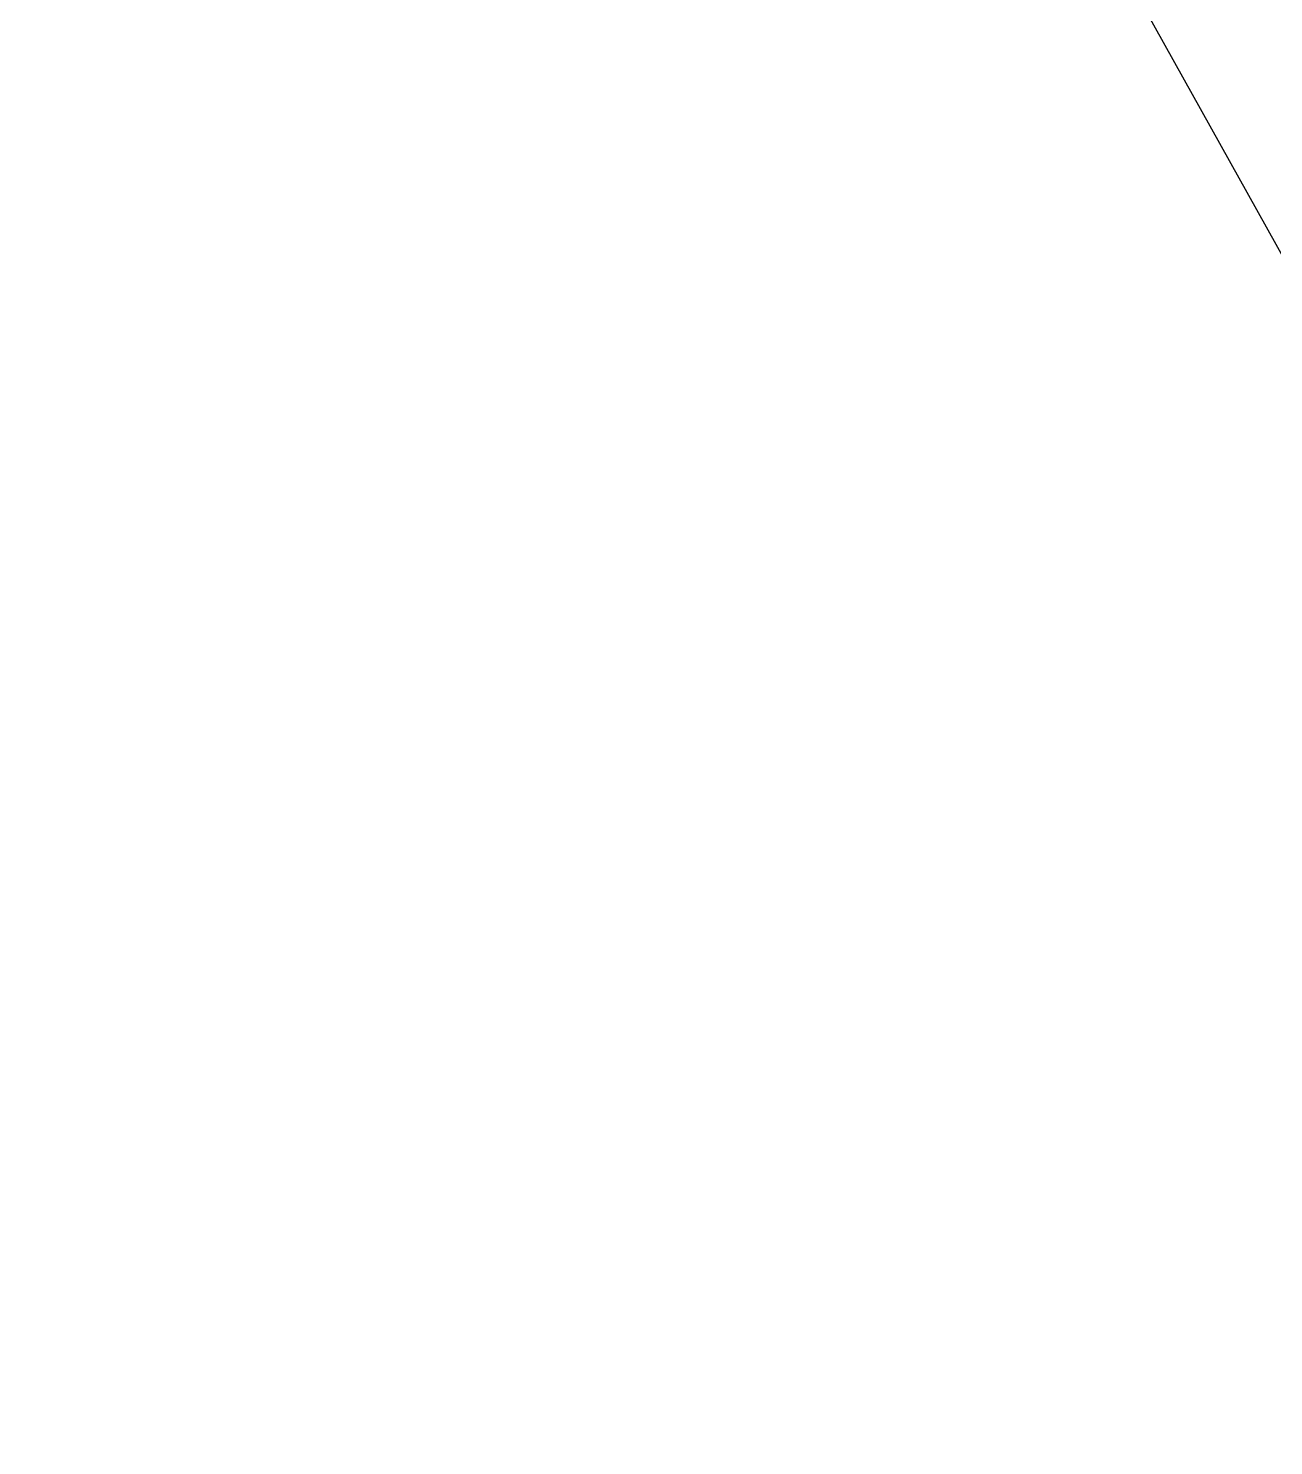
# Model space of a CAD drawing. Header units: millimetres. Extents: x -243740 to 150609, y -473655 to -165121.
# Drawn here: x 47153 to 48406, y -332794 to -331367 of the extents above; entities that cross this region are included whole.
import ezdxf

# ---------------------------------------------------------------- set-up
doc = ezdxf.new("R2010")
doc.units = ezdxf.units.MM
doc.layers.add('_Гр.ЩД-1C.10.4.I8.1', color=6, linetype='Continuous')

msp = doc.modelspace()

# ---------------------------------------------------------------- linework, layer by layer
at = {"layer": '_Гр.ЩД-1C.10.4.I8.1', "ltscale": 100}
msp.add_lwpolyline([(51444.9, -333067.2), (50234.8, -331507.2), (50433.6, -331353), (49175.9, -329787.3), (49128.2, -330080.6), (47867.6, -328412.8), (48048.1, -328276.3), (47846.4, -330576.7), (49420.8, -333398.9), (52260.7, -335606.6)], dxfattribs=at)

doc.saveas('drawing.dxf')
